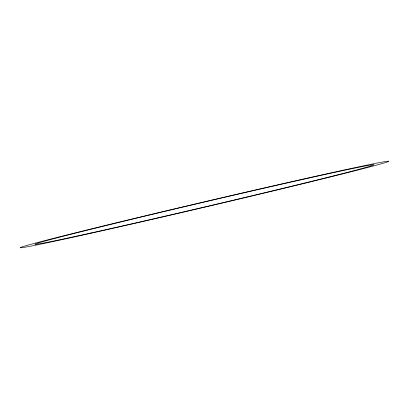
<?xml version="1.0" encoding="UTF-8"?>
<svg xmlns="http://www.w3.org/2000/svg" width="409" height="409" viewBox="0 0 409 409"><rect width="100%" height="100%" fill="white"/><g stroke="black" fill="none" stroke-linecap="round" stroke-linejoin="round"><path stroke-width="0.61" d="M80.921 235.492A189.285 2.643 -13.2 0 0 384.68 162.818A189.285 2.643 -13.2 0 0 147.894 215.19A189.285 2.643 -13.2 0 0 80.921 235.492M90.921 232.987A173.968 2.428 -13.2 0 0 370.099 166.192A173.968 2.428 -13.2 0 0 152.475 214.326A173.968 2.428 -13.2 0 0 90.921 232.987"/></g></svg>
